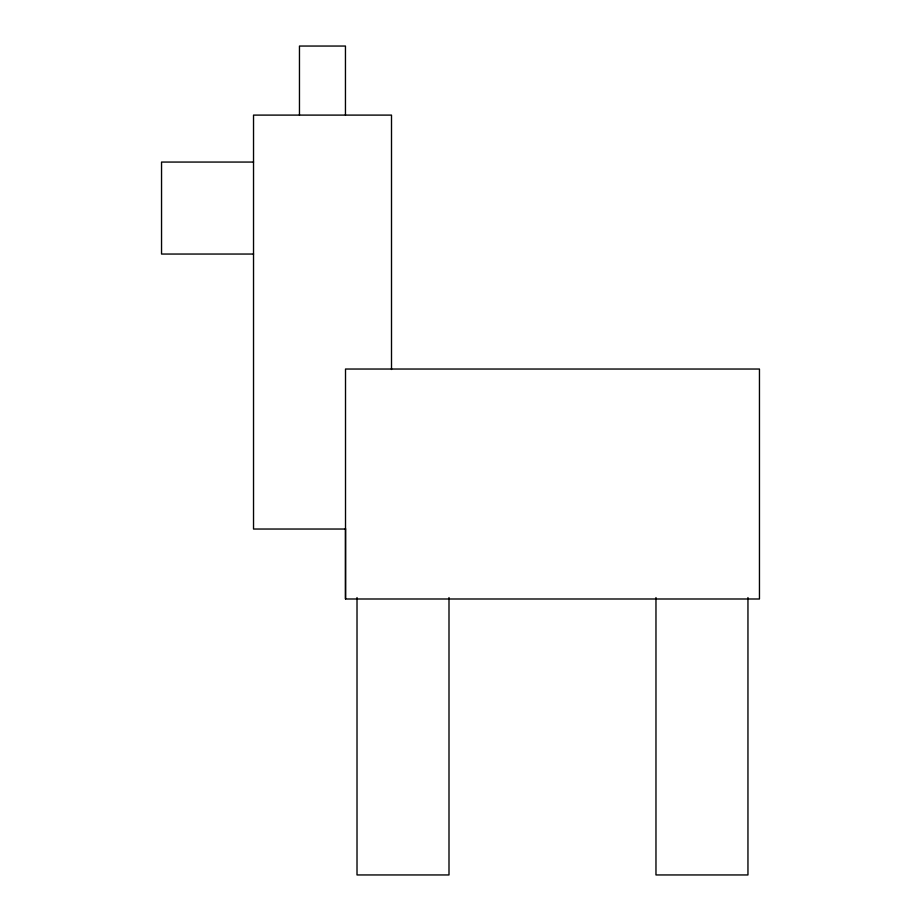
<?xml version="1.0" encoding="UTF-8"?>
<svg xmlns="http://www.w3.org/2000/svg" width="921" height="921" viewBox="0 0 921 921"><rect width="100%" height="100%" fill="white"/><g stroke="black" fill="none" stroke-linecap="round" stroke-linejoin="round"><path stroke-width="1.38" d="M345.513 598.995L345.513 369.033L759.457 369.033L759.457 598.995L345.513 598.995L345.513 528.573M253.528 162.061L161.543 162.061L161.543 254.046L253.528 254.046M345.513 529.034L253.528 529.034L253.528 115.102L391.506 115.102L391.506 369.494M747.956 597.556L747.956 874.95L655.971 874.95L655.971 597.556M448.999 597.556L448.999 874.95L357.014 874.95L357.014 597.556M345.456 115.044L345.456 46.05L299.463 46.05L299.463 115.044"/></g></svg>
